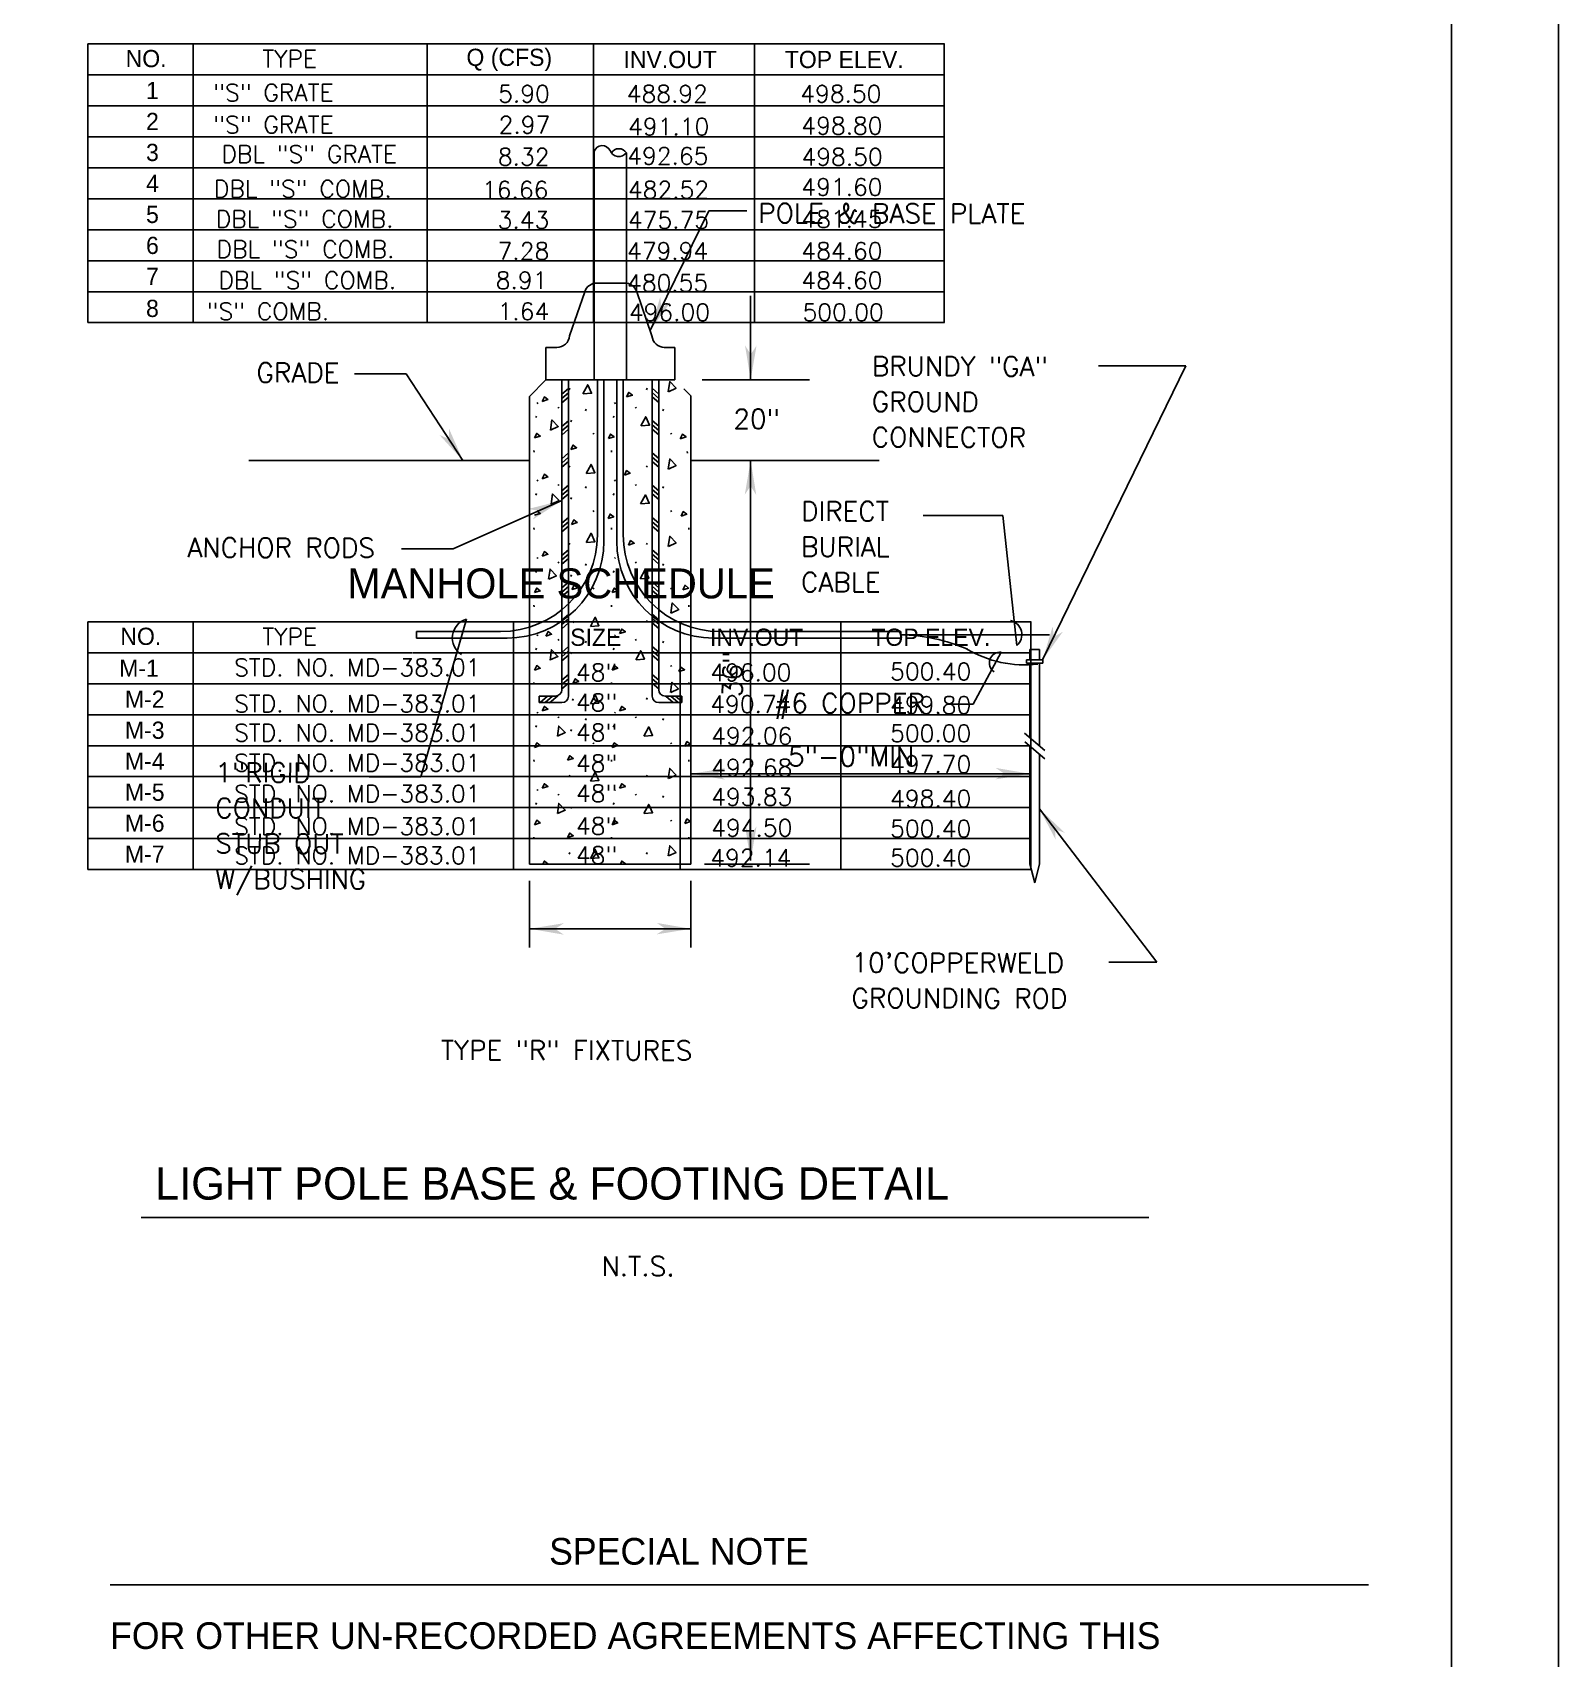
# Model space of a CAD drawing. Header units: inches. Extents: x -46627 to 16189, y -40789 to 47130.
# Drawn here: x -4964 to 3547, y 20545 to 29613 of the extents above; entities that cross this region are included whole.
import ezdxf
from ezdxf.enums import TextEntityAlignment as Align

# ---------------------------------------------------------------- set-up
doc = ezdxf.new("R2010")
doc.units = ezdxf.units.IN
doc.header["$MEASUREMENT"] = 0
doc.linetypes.add('DASHED', pattern=[0.75, 0.5, -0.25])
for name, color, linetype in [('26', 7, 'CONTINUOUS'), ('55', 7, 'CONTINUOUS'), ('58', 7, 'CONTINUOUS'), ('59', 7, 'CONTINUOUS')]:
    doc.layers.add(name, color=color, linetype=linetype)
doc.styles.add('ROMANS', font='ROMANS', dxfattribs={"height": 0.2})
doc.styles.add('txt', font='TXT', dxfattribs={"height": 0.2})

# ---------------------------------------------------------------- blocks, each defined once
blk = doc.blocks.new('ARS')
at = {"layer": '26', "color": 3, "linetype": 'Continuous'}
blk.add_solid([(0, 0), (-0.5292, 0.091), (-0.533, -0.0869), (-0.3952, 0.0009)], dxfattribs=at)

msp = doc.modelspace()

# ---------------------------------------------------------------- linework, layer by layer
at = {"layer": '55', "color": 7, "linetype": 'DASHED'}
msp.add_line((3547.4056, 47129.8254), (3547.4056, 11290.7454), dxfattribs=at)
at = {"layer": '55', "color": 7, "linetype": 'Continuous'}
msp.add_line((-4531.5416, 20956.0266), (2487.7312, 20956.0266), dxfattribs=at)
msp.add_lwpolyline([(-46029.9716, 46521.7554), (-46029.9716, 11888.0634), (2950.0876, 11888.0634), (2950.0876, 46532.5074), (-46029.9716, 46532.5074)], dxfattribs=at)
at = {"layer": '58', "color": 7, "linetype": 'Continuous'}
for p, q in [((-1831.2152, 28215.9126, 0.0024), (-1831.2152, 28950.2286, 0.0024)), ((-1651.2152, 28215.9126, 0.0024), (-1651.2152, 28941.8598, 0.0024)), ((-1190.78, 28619.0766, 0.0024), (-1519.2932, 27951.3918, 0.0024)), ((-1190.78, 28619.0766, 0.0024), (-978.9296, 28619.0766, 0.0024)), ((-1815.6176, 28215.9126, 0.0024), (-1661.6816, 28215.9126, 0.0024)), ((-1968.3032, 27921.4734, 0.0024), (-1883.7008, 28167.3402, 0.0024)), ((-1509.0416, 27921.603, 0.0024), (-1593.5984, 28167.3402, 0.0024)), ((-958.3124, 28144.0038, 0.0024), (-958.3124, 27675.9126, 0.0024)), ((-2101.2152, 27855.9126, 0.0024), (-2101.2152, 27675.9126, 0.0024)), ((-2101.2152, 27855.9126, 0.0024), (-2040.0152, 27855.9126, 0.0024)), ((-1440.7736, 27855.9474, 0.0024), (-1381.2152, 27855.9474, 0.0024)), ((-1381.2152, 27855.9474, 0.0024), (-1381.2152, 27675.9126, 0.0024)), ((1469.512, 27753.6582, 0.0024), (670.2544, 26114.5182, 0.0024)), ((981.9328, 27753.6582, 0.0024), (1469.512, 27753.6582, 0.0024)), ((-3167.2112, 27708.549, 0.0024), (-2880.5456, 27708.549, 0.0024)), ((-2880.5456, 27708.549, 0.0024), (-2562.9392, 27225.9126, 0.0024)), ((-2101.2152, 27675.9126, 0.0024), (-2191.2152, 27582.567, 0.0024)), ((-1381.2152, 27675.9126, 0.0024), (-2101.2152, 27675.9126, 0.0024)), ((-2011.2152, 27675.9126, 0.0024), (-2011.2152, 25947.9126, 0.0024)), ((-1975.2152, 27675.9126, 0.0024), (-1975.2152, 25911.9126, 0.0024)), ((-1813.2152, 27675.9126, 0.0024), (-1813.2152, 26811.9126, 0.0024)), ((-1777.2152, 27675.9126, 0.0024), (-1777.2152, 26775.9126, 0.0024)), ((-1705.2152, 27675.9126, 0.0024), (-1705.2152, 26775.9126, 0.0024)), ((-1669.2152, 27675.9126, 0.0024), (-1669.2152, 26811.9126, 0.0024)), ((-1507.2152, 27675.9126, 0.0024), (-1507.2152, 25911.9126, 0.0024)), ((-1471.2152, 27675.9126, 0.0024), (-1471.2152, 25947.9126, 0.0024)), ((-1228.6004, 27675.9126, 0.0024), (-629.9636, 27675.9126, 0.0024)), ((-2191.2152, 27582.567, 0.0024), (-2191.2152, 24975.9126, 0.0024)), ((-1975.2152, 27627.9486, 0.0024), (-2011.2152, 27596.1486, 0.0024)), ((-1975.2152, 27603.9318, 0.0024), (-2011.2152, 27572.1306, 0.0024)), ((-1975.2152, 27579.915, 0.0024), (-2011.2152, 27548.115, 0.0024)), ((-1971.2012, 27619.7298, 0.0024), (-1967.1968, 27628.7298, 0.0024)), ((-1539.2012, 27619.7298, 0.0024), (-1535.1968, 27628.7298, 0.0024)), ((-1507.2152, 27628.5366, 0.0024), (-1471.2152, 27596.7366, 0.0024)), ((-1507.2152, 27604.5198, 0.0024), (-1471.2152, 27572.7198, 0.0024)), ((-1507.2152, 27580.5042, 0.0024), (-1471.2152, 27548.703, 0.0024)), ((-1291.2152, 27585.9126, 0.0024), (-1330.8464, 27625.5438, 0.0024)), ((-1291.2152, 24975.9126, 0.0024), (-1291.2152, 27585.9126, 0.0024)), ((-2148.8696, 27548.8278, 0.0024), (-2144.8736, 27542.8338, 0.0024)), ((-2032.3016, 27523.4022, 0.0024), (-2028.3056, 27517.4094, 0.0024)), ((-1880.2928, 27503.8542, 0.0024), (-1876.2872, 27512.8374, 0.0024)), ((-1716.8696, 27548.8278, 0.0024), (-1712.8736, 27542.8338, 0.0024)), ((-1600.3016, 27523.4022, 0.0024), (-1596.3056, 27517.4094, 0.0024)), ((-1448.2928, 27503.8542, 0.0024), (-1444.2872, 27512.8374, 0.0024)), ((-2156.4488, 27464.9838, 0.0024), (-2152.4432, 27473.9838, 0.0024)), ((-1975.2152, 27447.9486, 0.0024), (-2011.2152, 27416.1486, 0.0024)), ((-1975.2152, 27423.9318, 0.0024), (-2011.2152, 27392.1306, 0.0024)), ((-1975.2152, 27399.915, 0.0024), (-2011.2152, 27368.115, 0.0024)), ((-1961.2112, 27442.0158, 0.0024), (-1957.2056, 27450.9978, 0.0024)), ((-1724.4488, 27464.9838, 0.0024), (-1720.4432, 27473.9838, 0.0024)), ((-1507.2152, 27448.5366, 0.0024), (-1471.2152, 27416.7366, 0.0024)), ((-1507.2152, 27424.5198, 0.0024), (-1471.2152, 27392.7198, 0.0024)), ((-1507.2152, 27400.5042, 0.0024), (-1471.2152, 27368.703, 0.0024)), ((-1292.4488, 27464.9838, 0.0024), (-1291.2152, 27467.7534, 0.0024)), ((-1836.3272, 27378.0798, 0.0024), (-1832.3312, 27372.0858, 0.0024)), ((-1404.3272, 27378.0798, 0.0024), (-1400.3312, 27372.0858, 0.0024)), ((-2191.2152, 27225.9126, 0.0024), (-3756.9236, 27225.9126, 0.0024)), ((-2167.3376, 27282.2382, 0.0024), (-2166.3296, 27273.2478, 0.0024)), ((-1975.2152, 27267.9486, 0.0024), (-2011.2152, 27236.1486, 0.0024)), ((-1975.2152, 27243.9318, 0.0024), (-2011.2152, 27212.1306, 0.0024)), ((-1975.2152, 27219.915, 0.0024), (-2011.2152, 27188.115, 0.0024)), ((-1735.3376, 27282.2382, 0.0024), (-1734.3296, 27273.2478, 0.0024)), ((-1507.2152, 27268.5366, 0.0024), (-1471.2152, 27236.7366, 0.0024)), ((-1507.2152, 27244.5198, 0.0024), (-1471.2152, 27212.7198, 0.0024)), ((-1507.2152, 27220.5042, 0.0024), (-1471.2152, 27188.703, 0.0024)), ((-1311.5288, 27276.0894, 0.0024), (-1310.5208, 27267.099, 0.0024)), ((-241.7036, 27225.9126, 0.0024), (-1291.2152, 27225.9126, 0.0024)), ((-958.3124, 27225.9126, 0.0024), (-958.3124, 24995.2878, 0.0024)), ((-2148.8696, 27117.3582, 0.0024), (-2144.8736, 27111.3654, 0.0024)), ((-1971.2012, 27188.2614, 0.0024), (-1967.1968, 27197.2614, 0.0024)), ((-1716.8696, 27117.3582, 0.0024), (-1712.8736, 27111.3654, 0.0024)), ((-1539.2012, 27188.2614, 0.0024), (-1535.1968, 27197.2614, 0.0024)), ((-2156.4488, 27033.5142, 0.0024), (-2152.4432, 27042.5142, 0.0024)), ((-2032.3016, 27091.9338, 0.0024), (-2028.3056, 27085.9398, 0.0024)), ((-1975.2152, 27087.9486, 0.0024), (-2011.2152, 27056.1486, 0.0024)), ((-1975.2152, 27063.9318, 0.0024), (-2011.2152, 27032.1306, 0.0024)), ((-1975.2152, 27039.915, 0.0024), (-2011.2152, 27008.115, 0.0024)), ((-1880.2928, 27072.3858, 0.0024), (-1876.2872, 27081.3678, 0.0024)), ((-1724.4488, 27033.5142, 0.0024), (-1720.4432, 27042.5142, 0.0024)), ((-1600.3016, 27091.9338, 0.0024), (-1596.3056, 27085.9398, 0.0024)), ((-1507.2152, 27088.5366, 0.0024), (-1471.2152, 27056.7366, 0.0024)), ((-1507.2152, 27064.5198, 0.0024), (-1471.2152, 27032.7198, 0.0024)), ((-1507.2152, 27040.5042, 0.0024), (-1471.2152, 27008.703, 0.0024)), ((-1448.2928, 27072.3858, 0.0024), (-1444.2872, 27081.3678, 0.0024)), ((-1292.4488, 27033.5142, 0.0024), (-1291.2152, 27036.285, 0.0024)), ((-2618.4512, 26732.7834, 0.0024), (-2011.2152, 27003.4518, 0.0024)), ((-1961.2112, 27010.5462, 0.0024), (-1957.2056, 27019.5294, 0.0024)), ((-1836.3272, 26946.6102, 0.0024), (-1832.3312, 26940.6174, 0.0024)), ((-1404.3272, 26946.6102, 0.0024), (-1400.3312, 26940.6174, 0.0024)), ((-2167.3376, 26850.7698, 0.0024), (-2166.3296, 26841.7782, 0.0024)), ((-1975.2152, 26907.9486, 0.0024), (-2011.2152, 26876.1486, 0.0024)), ((-1975.2152, 26883.9318, 0.0024), (-2011.2152, 26852.1306, 0.0024)), ((-1975.2152, 26859.915, 0.0024), (-2011.2152, 26828.115, 0.0024)), ((-1735.3376, 26850.7698, 0.0024), (-1734.3296, 26841.7782, 0.0024)), ((-1507.2152, 26908.5366, 0.0024), (-1471.2152, 26876.7366, 0.0024)), ((-1507.2152, 26884.5198, 0.0024), (-1471.2152, 26852.7198, 0.0024)), ((-1507.2152, 26860.5042, 0.0024), (-1471.2152, 26828.703, 0.0024)), ((-1303.3376, 26850.7698, 0.0024), (-1302.3296, 26841.7782, 0.0024)), ((4.0936, 26918.679, 0.0024), (448.5328, 26918.679, 0.0024)), ((448.5328, 26918.679, 0.0024), (526.1548, 26193.6918, 0.0024)), ((-1971.2012, 26756.7918, 0.0024), (-1967.1968, 26765.7918, 0.0024)), ((-1539.2012, 26756.7918, 0.0024), (-1535.1968, 26765.7918, 0.0024)), ((-2905.1168, 26732.7834, 0.0024), (-2618.4512, 26732.7834, 0.0024)), ((-2148.8696, 26685.8898, 0.0024), (-2144.8736, 26679.8958, 0.0024)), ((-2032.3016, 26660.4654, 0.0024), (-2028.3056, 26654.4702, 0.0024)), ((-1975.2152, 26727.9486, 0.0024), (-2011.2152, 26696.1486, 0.0024)), ((-1975.2152, 26703.9318, 0.0024), (-2011.2152, 26672.1306, 0.0024)), ((-1975.2152, 26679.915, 0.0024), (-2011.2152, 26648.115, 0.0024)), ((-1716.8696, 26685.8898, 0.0024), (-1712.8736, 26679.8958, 0.0024)), ((-1600.3016, 26660.4654, 0.0024), (-1596.3056, 26654.4702, 0.0024)), ((-1507.2152, 26728.5366, 0.0024), (-1471.2152, 26696.7366, 0.0024)), ((-1507.2152, 26704.5198, 0.0024), (-1471.2152, 26672.7198, 0.0024)), ((-1507.2152, 26680.5042, 0.0024), (-1471.2152, 26648.703, 0.0024)), ((-2156.4488, 26602.0458, 0.0024), (-2152.4432, 26611.0458, 0.0024)), ((-1961.2112, 26579.0778, 0.0024), (-1957.2056, 26588.0598, 0.0024)), ((-1880.2928, 26640.9174, 0.0024), (-1876.2872, 26649.8982, 0.0024)), ((-1724.4488, 26602.0458, 0.0024), (-1720.4432, 26611.0458, 0.0024)), ((-1448.2928, 26640.9174, 0.0024), (-1444.2872, 26649.8982, 0.0024)), ((-1292.4488, 26602.0458, 0.0024), (-1291.2152, 26604.8166, 0.0024)), ((-1975.2152, 26547.9486, 0.0024), (-2011.2152, 26516.1486, 0.0024)), ((-1975.2152, 26523.9318, 0.0024), (-2011.2152, 26492.1306, 0.0024)), ((-1975.2152, 26499.915, 0.0024), (-2011.2152, 26468.115, 0.0024)), ((-1836.3272, 26515.1418, 0.0024), (-1832.3312, 26509.1478, 0.0024)), ((-1507.2152, 26548.5366, 0.0024), (-1471.2152, 26516.7366, 0.0024)), ((-1507.2152, 26524.5198, 0.0024), (-1471.2152, 26492.7198, 0.0024)), ((-1507.2152, 26500.5042, 0.0024), (-1471.2152, 26468.703, 0.0024)), ((-1404.3272, 26515.1418, 0.0024), (-1400.3312, 26509.1478, 0.0024)), ((-2167.3376, 26419.3014, 0.0024), (-2166.3296, 26410.3098, 0.0024)), ((-1735.3376, 26419.3014, 0.0024), (-1734.3296, 26410.3098, 0.0024)), ((-1303.3376, 26419.3014, 0.0024), (-1302.3296, 26410.3098, 0.0024)), ((-2798.6408, 25461.825, 0.0024), (-2544.008, 26340.9174, 0.0024)), ((-1975.2152, 26367.9486, 0.0024), (-2011.2152, 26336.1486, 0.0024)), ((-1975.2152, 26343.9318, 0.0024), (-2011.2152, 26312.1306, 0.0024)), ((-1975.2152, 26319.915, 0.0024), (-2011.2152, 26288.115, 0.0024)), ((-1948.6784, 26321.223, 0.0024), (-1944.6728, 26330.223, 0.0024)), ((-1539.2012, 26325.3222, 0.0024), (-1535.1968, 26334.3222, 0.0024)), ((-1507.2152, 26368.5366, 0.0024), (-1471.2152, 26336.7366, 0.0024)), ((-1507.2152, 26344.5198, 0.0024), (-1471.2152, 26312.7198, 0.0024)), ((-1507.2152, 26320.5042, 0.0024), (-1471.2152, 26288.703, 0.0024)), ((-2821.2152, 26271.9126, 0.0024), (-2821.2152, 26235.9126, 0.0024)), ((-2821.2152, 26271.9126, 0.0024), (-2353.2152, 26271.9126, 0.0024)), ((-2821.2152, 26235.9126, 0.0024), (-2317.2152, 26235.9126, 0.0024)), ((-2148.8696, 26254.4214, 0.0024), (-2144.8736, 26248.4262, 0.0024)), ((-2032.3016, 26228.9958, 0.0024), (-2028.3056, 26223.0018, 0.0024)), ((-1880.2928, 26209.4478, 0.0024), (-1876.2872, 26218.4298, 0.0024)), ((-1716.8696, 26254.4214, 0.0024), (-1712.8736, 26248.4262, 0.0024)), ((-1600.3016, 26228.9958, 0.0024), (-1596.3056, 26223.0018, 0.0024)), ((-1448.2928, 26209.4478, 0.0024), (-1444.2872, 26218.4298, 0.0024)), ((-1165.2152, 26235.9126, 0.0024), (-121.2152, 26235.9126, 0.0024)), ((-1129.2152, 26271.9126, 0.0024), (-121.2152, 26271.9126, 0.0024)), ((-121.2152, 26271.9126, 0.0024), (-121.2152, 26235.9126, 0.0024)), ((-121.2152, 26253.9126, 0.0024), (708.2728, 26253.9126, 0.0024)), ((-2156.4488, 26170.5774, 0.0024), (-2152.4432, 26179.5774, 0.0024)), ((-1975.2152, 26187.9486, 0.0024), (-2011.2152, 26156.1486, 0.0024)), ((-1975.2152, 26163.9318, 0.0024), (-2011.2152, 26132.1306, 0.0024)), ((-1975.2152, 26139.915, 0.0024), (-2011.2152, 26108.115, 0.0024)), ((-1961.2112, 26147.6094, 0.0024), (-1957.2056, 26156.5902, 0.0024)), ((-1724.4488, 26170.5774, 0.0024), (-1720.4432, 26179.5774, 0.0024)), ((-1507.2152, 26188.5366, 0.0024), (-1471.2152, 26156.7366, 0.0024)), ((-1507.2152, 26164.5198, 0.0024), (-1471.2152, 26132.7198, 0.0024)), ((-1507.2152, 26140.5042, 0.0024), (-1471.2152, 26108.703, 0.0024)), ((-1292.4488, 26170.5774, 0.0024), (-1291.2152, 26173.347, 0.0024)), ((283.3816, 25867.7622, 0.0024), (438.9052, 26157.4098, 0.0024)), ((580.7848, 26114.5182, 0.0024), (670.7848, 26114.5182, 0.0024)), ((580.7848, 26096.5182, 0.0024), (580.7848, 26114.5182, 0.0024)), ((598.7848, 26114.5182, 0.0024), (598.7848, 26172.9414, 0.0024)), ((598.7848, 26172.9414, 0.0024), (652.7848, 26172.9414, 0.0024)), ((652.7848, 26114.5182, 0.0024), (652.7848, 26172.9414, 0.0024)), ((670.7848, 26096.5182, 0.0024), (670.7848, 26114.5182, 0.0024)), ((-1975.2152, 26031.9654, 0.0024), (-2011.2152, 26000.1654, 0.0024)), ((-1836.3272, 26083.6734, 0.0024), (-1832.3312, 26077.6782, 0.0024)), ((-1507.2152, 26032.5546, 0.0024), (-1471.2152, 26000.7534, 0.0024)), ((-1404.3272, 26083.6734, 0.0024), (-1400.3312, 26077.6782, 0.0024)), ((580.7848, 26096.5182, 0.0024), (670.7848, 26096.5182, 0.0024)), ((598.7848, 25680.6294, 0.0024), (598.7848, 26096.5182, 0.0024)), ((652.7848, 25634.3286, 0.0024), (652.7848, 26096.5182, 0.0024)), ((-2167.3376, 25987.8318, 0.0024), (-2166.3296, 25978.8414, 0.0024)), ((-1975.2152, 26007.9486, 0.0024), (-2011.2152, 25976.1486, 0.0024)), ((-1975.2152, 25983.933, 0.0024), (-2011.2152, 25952.1318, 0.0024)), ((-1735.3376, 25987.8318, 0.0024), (-1734.3296, 25978.8414, 0.0024)), ((-1507.2152, 26008.5366, 0.0024), (-1471.2152, 25976.7366, 0.0024)), ((-1507.2152, 25984.5198, 0.0024), (-1471.2152, 25952.7198, 0.0024)), ((-1303.3376, 25987.8318, 0.0024), (-1302.3296, 25978.8414, 0.0024)), ((-2138.3132, 25911.9126, 0.0024), (-2047.2152, 25911.9126, 0.0024)), ((-2138.3132, 25911.9126, 0.0024), (-2138.3132, 25875.9126, 0.0024)), ((-2138.3132, 25875.9126, 0.0024), (-2011.2152, 25875.9126, 0.0024)), ((-2091.11, 25911.9126, 0.0024), (-2131.8632, 25875.9126, 0.0024)), ((-2063.9228, 25911.9126, 0.0024), (-2104.676, 25875.9126, 0.0024)), ((-2033.798, 25914.507, 0.0024), (-2079.692, 25873.9662, 0.0024)), ((-1952.7728, 25887.705, 0.0024), (-1948.7672, 25896.705, 0.0024)), ((-1539.2012, 25893.8538, 0.0024), (-1535.1968, 25902.8538, 0.0024)), ((-1471.2152, 25875.9126, 0.0024), (-1342.8152, 25875.9126, 0.0024)), ((-1435.2152, 25911.9126, 0.0024), (-1342.8152, 25911.9126, 0.0024)), ((-1431.0368, 25911.9126, 0.0024), (-1390.2836, 25875.9126, 0.0024)), ((-1403.8484, 25911.9126, 0.0024), (-1363.0952, 25875.9126, 0.0024)), ((-1376.66, 25911.9126, 0.0024), (-1342.8152, 25882.017, 0.0024)), ((-1342.8152, 25911.9126, 0.0024), (-1342.8152, 25875.9126, 0.0024)), ((140.704, 25867.7622, 0.0024), (283.3816, 25867.7622, 0.0024)), ((-2148.8696, 25822.9518, 0.0024), (-2144.8736, 25816.9578, 0.0024)), ((-2032.3016, 25797.5262, 0.0024), (-2028.3056, 25791.5334, 0.0024)), ((-1880.2928, 25777.9782, 0.0024), (-1876.2872, 25786.9614, 0.0024)), ((-1716.8696, 25822.9518, 0.0024), (-1712.8736, 25816.9578, 0.0024)), ((-1600.3016, 25797.5262, 0.0024), (-1596.3056, 25791.5334, 0.0024)), ((-1448.2928, 25777.9782, 0.0024), (-1444.2872, 25786.9614, 0.0024)), ((-2156.4488, 25739.1078, 0.0024), (-2152.4432, 25748.1078, 0.0024)), ((-1961.2112, 25716.1398, 0.0024), (-1957.2056, 25725.1218, 0.0024)), ((-1724.4488, 25739.1078, 0.0024), (-1720.4432, 25748.1078, 0.0024)), ((-1292.4488, 25739.1078, 0.0024), (-1291.2152, 25741.8774, 0.0024)), ((569.2552, 25705.9482, 0.0024), (681.5848, 25609.6338, 0.0024)), ((-1836.3272, 25652.2038, 0.0024), (-1832.3312, 25646.2098, 0.0024)), ((-1404.3272, 25652.2038, 0.0024), (-1400.3312, 25646.2098, 0.0024)), ((570.0256, 25657.8666, 0.0024), (681.5848, 25562.2158, 0.0024)), ((598.7848, 24976.3326, 0.0024), (598.7848, 25633.2078, 0.0024)), ((652.7848, 24976.3326, 0.0024), (652.7848, 25586.9094, 0.0024)), ((-2167.3376, 25556.3622, 0.0024), (-2166.3296, 25547.3718, 0.0024)), ((-1735.3376, 25556.3622, 0.0024), (-1734.3296, 25547.3718, 0.0024)), ((-1303.3376, 25556.3622, 0.0024), (-1302.3296, 25547.3718, 0.0024)), ((-3085.3076, 25461.825, 0.0024), (-2798.6408, 25461.825, 0.0024)), ((-2148.8696, 25391.4822, 0.0024), (-2144.8736, 25385.4894, 0.0024)), ((-1971.2012, 25462.3854, 0.0024), (-1967.1968, 25471.3854, 0.0024)), ((-1716.8696, 25391.4822, 0.0024), (-1712.8736, 25385.4894, 0.0024)), ((-1539.2012, 25462.3854, 0.0024), (-1535.1968, 25471.3854, 0.0024)), ((-1291.2152, 25479.0774, 0.0024), (598.7848, 25479.0774, 0.0024)), ((-2156.4488, 25307.6382, 0.0024), (-2152.4432, 25316.6382, 0.0024)), ((-2032.3016, 25366.0578, 0.0024), (-2028.3056, 25360.0638, 0.0024)), ((-1880.2928, 25346.5098, 0.0024), (-1876.2872, 25355.4918, 0.0024)), ((-1724.4488, 25307.6382, 0.0024), (-1720.4432, 25316.6382, 0.0024)), ((-1600.3016, 25366.0578, 0.0024), (-1596.3056, 25360.0638, 0.0024)), ((-1448.2928, 25346.5098, 0.0024), (-1444.2872, 25355.4918, 0.0024)), ((-1292.4488, 25307.6382, 0.0024), (-1291.2152, 25310.409, 0.0024)), ((-1961.2112, 25284.6702, 0.0024), (-1957.2056, 25293.6534, 0.0024)), ((-1836.3272, 25220.7342, 0.0024), (-1832.3312, 25214.7414, 0.0024)), ((-1404.3272, 25220.7342, 0.0024), (-1400.3312, 25214.7414, 0.0024)), ((1307.9452, 24428.157, 0.0024), (652.7848, 25283.0022, 0.0024)), ((-2167.3376, 25124.8938, 0.0024), (-2166.3296, 25115.9022, 0.0024)), ((-1735.3376, 25124.8938, 0.0024), (-1734.3296, 25115.9022, 0.0024)), ((-1303.3376, 25124.8938, 0.0024), (-1302.3296, 25115.9022, 0.0024)), ((-1971.2012, 25030.9158, 0.0024), (-1967.1968, 25039.9158, 0.0024)), ((-1539.2012, 25030.9158, 0.0024), (-1535.1968, 25039.9158, 0.0024)), ((-2191.2152, 24975.9126, 0.0024), (-1291.2152, 24975.9126, 0.0024)), ((-1216.3136, 24975.9126, 0.0024), (-629.9636, 24975.9126, 0.0024)), ((598.7848, 24976.3326, 0.0024), (625.7872, 24870.9138, 0.0024)), ((652.7884, 24976.3326, 0.0024), (625.7872, 24870.9138, 0.0024)), ((-2191.2152, 24881.2818, 0.0024), (-2191.2152, 24510.0426, 0.0024)), ((-1291.2152, 24881.2818, 0.0024), (-1291.2152, 24510.0426, 0.0024)), ((-2191.2152, 24614.5926, 0.0024), (-1291.2152, 24614.5926, 0.0024)), ((1039.444, 24428.157, 0.0024), (1307.9452, 24428.157, 0.0024)), ((-4357.628, 23004.8286, 0.0024), (1262.1424, 23004.8286, 0.0024))]:
    msp.add_line(p, q, dxfattribs=at)
at = {"layer": '58', "color": 7, "linetype": 'DASHED'}
for p, q in [((-1831.2152, 27675.9126, 0.0024), (-1831.2152, 28215.9126, 0.0024)), ((-1651.2152, 27675.9126, 0.0024), (-1651.2152, 28215.9126, 0.0024))]:
    msp.add_line(p, q, dxfattribs=at)
at = {"layer": '58', "color": 7, "linetype": 'Continuous', "elevation": 0.0024}
for points in [[(-1417.6568, 27609.3978), (-1409.7368, 27666.4938), (-1373.9612, 27629.5494), (-1416.7208, 27609.7398)], [(-2121.0512, 27555.7938), (-2109.0632, 27580.7694), (-2089.0832, 27565.7838), (-2121.0512, 27555.7938)], [(-1893.452, 27597.165), (-1866.4784, 27648.105), (-1845.5, 27601.1526), (-1892.4536, 27597.165)], [(-1650.146, 27580.3926), (-1638.158, 27605.367), (-1618.178, 27590.3826), (-1650.146, 27580.3926)], [(-2075.0396, 27395.6478), (-2067.1196, 27452.7438), (-2031.344, 27415.7982), (-2074.1036, 27395.9898)], [(-1570.0808, 27419.1438), (-1543.1072, 27470.0838), (-1522.1288, 27423.1302), (-1569.0812, 27419.1438)], [(-2163.4328, 27352.1058), (-2151.4532, 27377.0814), (-2131.4732, 27362.0958), (-2163.4328, 27352.1058)], [(-1961.1428, 27286.851), (-1949.1632, 27311.8254), (-1929.1832, 27296.8398), (-1961.1428, 27286.851)], [(-1751.9072, 27348.0078), (-1739.9288, 27372.9822), (-1719.9488, 27357.9966), (-1751.9072, 27348.0078)], [(-1350.644, 27347.4294), (-1338.6656, 27372.4038), (-1318.6856, 27357.4194), (-1350.644, 27347.4294)], [(-1875.0236, 27153.3966), (-1848.0512, 27204.3366), (-1827.0716, 27157.383), (-1874.024, 27153.3966)], [(-1417.6568, 27177.9294), (-1409.7368, 27235.0254), (-1373.9612, 27198.0798), (-1416.7208, 27178.2702)], [(-2121.0512, 27124.3254), (-2109.0632, 27149.2998), (-2089.0832, 27134.3142), (-2121.0512, 27124.3254)], [(-1662.4328, 27144.825), (-1650.4448, 27169.8006), (-1630.4648, 27154.815), (-1662.4328, 27144.825)], [(-2070.944, 26982.6294), (-2063.024, 27039.7254), (-2027.2496, 27002.7798), (-2070.008, 26982.9702)], [(-1572.128, 26983.5738), (-1545.1556, 27034.5138), (-1524.176, 26987.5614), (-1571.1296, 26983.5738)], [(-2151.1472, 26945.3814), (-2131.4732, 26930.6262), (-2163.4328, 26920.6374)], [(-1346.5496, 26915.9598), (-1334.57, 26940.9354), (-1314.59, 26925.951), (-1346.5496, 26915.9598)], [(-1957.0472, 26869.7286), (-1945.0688, 26894.7042), (-1925.0888, 26879.7198), (-1957.0472, 26869.7286)], [(-1753.9568, 26902.1862), (-1741.9784, 26927.1618), (-1721.9984, 26912.1774), (-1753.9568, 26902.1862)], [(-1875.0248, 26769.075), (-1848.0524, 26820.015), (-1827.0728, 26773.0614), (-1874.0264, 26769.075)], [(-1639.9076, 26754.3534), (-1627.9196, 26779.3278), (-1607.9396, 26764.3422), (-1639.9076, 26754.3534)], [(-1417.6568, 26746.4598), (-1409.7368, 26803.5558), (-1373.9612, 26766.6102), (-1416.7208, 26746.8018)], [(-2121.0512, 26692.8558), (-2109.0632, 26717.8302), (-2089.0832, 26702.8458), (-2121.0512, 26692.8558)], [(-2085.2792, 26563.4598), (-2077.3592, 26620.5558), (-2041.5848, 26583.6102), (-2084.3432, 26563.8006)], [(-1574.1752, 26566.455), (-1547.2016, 26617.395), (-1526.2232, 26570.4414), (-1573.1768, 26566.455)], [(-2163.4328, 26489.1678), (-2151.4532, 26514.1422), (-2131.4732, 26499.1578), (-2163.4328, 26489.1678)], [(-1955.0012, 26505.9078), (-1943.0216, 26530.8822), (-1923.0416, 26515.8978), (-1955.0012, 26505.9078)], [(-1731.4328, 26489.1678), (-1719.4532, 26514.1422), (-1699.4732, 26499.1578), (-1731.4328, 26489.1678)], [(-1336.3112, 26504.9898), (-1324.3316, 26529.9654), (-1304.3516, 26514.9798), (-1336.3112, 26504.9898)], [(-1403.3228, 26374.4394), (-1395.4028, 26431.5354), (-1359.6272, 26394.591), (-1402.3868, 26374.7814)], [(-1852.5008, 26300.7078), (-1825.5272, 26351.6478), (-1804.5488, 26304.6942), (-1851.5012, 26300.7078)], [(-2100.5768, 26247.0366), (-2088.5888, 26272.0122), (-2068.6088, 26257.0278), (-2100.5768, 26247.0366)], [(-1689.0512, 26261.3862), (-1677.0632, 26286.3618), (-1657.0832, 26271.3774), (-1689.0512, 26261.3862)], [(-2077.088, 26113.5414), (-2069.168, 26170.6374), (-2033.3936, 26133.693), (-2076.152, 26113.8846)], [(-1598.7464, 26114.4846), (-1571.774, 26165.4246), (-1550.7944, 26118.4722), (-1597.748, 26114.4846)], [(-2163.4328, 26057.6982), (-2151.4532, 26082.6738), (-2131.4732, 26067.6894), (-2163.4328, 26057.6982)], [(-1731.4328, 26057.6982), (-1719.4532, 26082.6738), (-1699.4732, 26067.6894), (-1731.4328, 26057.6982)], [(-1358.834, 26048.9238), (-1346.8544, 26073.8982), (-1326.8744, 26058.9138), (-1358.834, 26048.9238)], [(-1948.8584, 25984.2426), (-1936.8788, 26009.2182), (-1916.8988, 25994.2326), (-1948.8584, 25984.2426)], [(-1405.3712, 25932.7194), (-1397.4512, 25989.8154), (-1361.6768, 25952.871), (-1404.4352, 25933.0614)], [(-2121.0512, 25829.9178), (-2109.0632, 25854.8934), (-2089.0832, 25839.9078), (-2121.0512, 25829.9178)], [(-1852.5008, 25869.2382), (-1825.5272, 25920.1782), (-1804.5488, 25873.2258), (-1851.5012, 25869.2382)], [(-1689.0512, 25829.9178), (-1677.0632, 25854.8934), (-1657.0832, 25839.9078), (-1689.0512, 25829.9178)], [(-2036.1368, 25688.2218), (-2028.2168, 25745.3178), (-1992.4412, 25708.3734), (-2035.2008, 25688.5638)], [(-1553.7008, 25689.1662), (-1526.7272, 25740.1062), (-1505.7488, 25693.1538), (-1552.7012, 25689.1662)], [(-2163.4328, 25626.2298), (-2151.4532, 25651.2054), (-2131.4732, 25636.2198), (-2163.4328, 25626.2298)], [(-1979.5712, 25554.8238), (-1967.5928, 25579.7982), (-1947.6128, 25564.8138), (-1979.5712, 25554.8238)], [(-1731.4328, 25626.2298), (-1719.4532, 25651.2054), (-1699.4732, 25636.2198), (-1731.4328, 25626.2298)], [(-1326.0728, 25633.8534), (-1314.0932, 25658.8278), (-1294.1132, 25643.8422), (-1326.0728, 25633.8534)], [(-1852.5008, 25437.7698), (-1825.5272, 25488.7098), (-1804.5488, 25441.7574), (-1851.5012, 25437.7698)], [(-1417.6568, 25452.0534), (-1409.7368, 25509.1494), (-1373.9612, 25472.2038), (-1416.7208, 25452.3942)], [(-2121.0512, 25398.4494), (-2109.0632, 25423.4238), (-2089.0832, 25408.4382), (-2121.0512, 25398.4494)], [(-1689.0512, 25398.4494), (-1677.0632, 25423.4238), (-1657.0832, 25408.4382), (-1689.0512, 25398.4494)], [(-2036.1368, 25256.7534), (-2028.2168, 25313.8494), (-1992.4412, 25276.9038), (-2035.2008, 25257.0942)], [(-1553.7008, 25257.6978), (-1526.7272, 25308.6378), (-1505.7488, 25261.6854), (-1552.7012, 25257.6978)], [(-2163.4328, 25194.7614), (-2151.4532, 25219.7358), (-2131.4732, 25204.7502), (-2163.4328, 25194.7614)], [(-1731.4328, 25194.7614), (-1719.4532, 25219.7358), (-1699.4732, 25204.7502), (-1731.4328, 25194.7614)], [(-1326.0728, 25202.3838), (-1314.0932, 25227.3582), (-1294.1132, 25212.3738), (-1326.0728, 25202.3838)], [(-1979.5712, 25123.3542), (-1967.5928, 25148.3298), (-1947.6128, 25133.3454), (-1979.5712, 25123.3542)], [(-1852.5008, 25006.3014), (-1825.5272, 25057.2414), (-1804.5488, 25010.2878), (-1851.5012, 25006.3014)], [(-1417.6568, 25020.5838), (-1409.7368, 25077.6798), (-1373.9612, 25040.7342), (-1416.7208, 25020.9258)], [(-2116.7636, 24975.9126), (-2109.0632, 24991.9542), (-2089.0832, 24976.9698), (-2092.4636, 24975.9126)], [(-1684.7636, 24975.9126), (-1677.0632, 24991.9542), (-1657.0832, 24976.9698), (-1660.4636, 24975.9126)]]:
    msp.add_lwpolyline(points, dxfattribs=at)
at = {"layer": '58', "color": 7, "linetype": 'Continuous'}
for centre, radius, start, end in [((-1785.8215, 28933.6716, 0.0024), 48.319, 26.26567503, 159.9608417), ((-1693.2417, 28973.6859, 0.0024), 52.7168, 200.39619441, 322.86473052), ((-1692.846, 28916.0115, 0.0024), 49.0033, 31.83701668, 148.94914446), ((-1815.6185, 28143.9132, 0.0024), 72, 90, 161.01159722), ((-1661.6818, 28143.9132, 0.0024), 72, 18.9885, 90), ((-2040.0152, 27927.9132, 0.0024), 72, 270, 354.96700278), ((-1437.3302, 27927.9474, 0.0024), 72, 185.03299722, 270), ((-2353.2152, 26811.9132, 0.0024), 540, 270, 0), ((-2317.2152, 26775.9132, 0.0024), 540, 270, 0), ((-1165.2152, 26775.9132, 0.0024), 540, 180, 270), ((-1129.2152, 26811.9132, 0.0024), 540, 180, 270), ((-2513.907, 26236.7436, 0.0024), 108.436, 106.11653333, 238.32999166), ((473.2647, 26254.6446, 0.0024), 80.6999, 310.94954444, 77.37688333), ((-132.0063, 25309.0079, 0.0024), 944.9669, 66.13554721, 89.34569165), ((572.5839, 26724.9941, 0.0024), 639.0292, 239.15651111, 276.41604444), ((433.7156, 26097.0169, 0.0024), 60.6154, 85.08859445, 235.60231112), ((-2047.2152, 25947.9132, 0.0024), 36, 270, 0), ((-1435.2152, 25947.9132, 0.0024), 36, 180, 270), ((-2011.2152, 25911.9132, 0.0024), 36, 270, 0), ((-1471.2152, 25911.9132, 0.0024), 36, 180, 270)]:
    msp.add_arc(centre, radius, start, end, dxfattribs=at)
at = {"layer": '59', "color": 7, "linetype": 'Continuous'}
for p, q in [((-4655.6204, 29376.1086), (-4655.6204, 29548.9086)), ((-4655.6204, 29548.9086), (123.2668, 29548.9086)), ((-4067.594, 27999.4542), (-4067.594, 29548.9086)), ((-2763.2168, 27994.3554), (-2763.2168, 29548.9086)), ((-1834.292, 27994.3554), (-1834.292, 29548.9086)), ((-937.7588, 27996.5322), (-937.7588, 29548.9086)), ((121.0684, 27996.5322), (121.0684, 29548.9086)), ((-4655.6204, 29376.1086), (-4655.6204, 29203.3086)), ((123.2668, 29376.1086), (-4655.6204, 29376.1086)), ((-4655.6204, 29203.3086), (-4655.6204, 29030.5086)), ((-4655.6204, 29203.3086), (123.2668, 29203.3086)), ((-4655.6204, 29030.5086), (-4655.6204, 28857.7086)), ((-4655.6204, 29030.5086), (123.2668, 29030.5086)), ((-4655.6204, 28857.7086), (-4655.6204, 28684.9086)), ((-4655.6204, 28857.7086), (123.2668, 28857.7086)), ((-4655.6204, 28684.9086), (-4655.6204, 28512.1086)), ((-4655.6204, 28684.9086), (123.2668, 28684.9086)), ((-4655.6204, 28512.1086), (-4655.6204, 27996.0546)), ((-4655.6204, 28512.1086), (123.2668, 28512.1086)), ((-4655.6204, 28339.3086), (123.2668, 28339.3086)), ((-4655.6204, 28086.1206), (-4655.6204, 28166.5086)), ((-4655.6204, 28166.5086), (123.2668, 28166.5086)), ((-4655.6204, 27996.0546), (123.2668, 27996.0546)), ((-4655.6204, 26154.1566), (-4655.6204, 26326.9566)), ((-4655.6204, 26326.9566), (-2847.1424, 26326.9566)), ((-4067.594, 24941.9826), (-4067.594, 26326.9566)), ((-2866.8056, 26326.9566), (605.9416, 26326.9566)), ((-2280.542, 24946.9062), (-2280.542, 26326.9566)), ((-1351.6172, 24941.9826), (-1351.6172, 26326.9566)), ((-455.084, 24941.9826), (-455.084, 26326.9566)), ((603.7432, 24944.5566), (603.7432, 26326.9566)), ((-4655.6204, 26154.1566), (-4655.6204, 25981.3566)), ((-2847.1424, 26154.1566), (-4655.6204, 26154.1566)), ((605.9416, 26154.1566), (-2842.226, 26154.1566)), ((-4655.6204, 25981.3566), (-4655.6204, 25808.5566)), ((-4655.6204, 25981.3566), (-2847.1424, 25981.3566)), ((-2861.8892, 25981.3566), (605.9416, 25981.3566)), ((-4655.6204, 25808.5566), (-4655.6204, 25635.7566)), ((-4655.6204, 25808.5566), (-2847.1424, 25808.5566)), ((-2886.4688, 25808.5566), (605.9416, 25808.5566)), ((-4655.6204, 25635.7566), (-4655.6204, 25462.9566)), ((-4655.6204, 25635.7566), (-2847.1424, 25635.7566)), ((-2886.4688, 25635.7566), (605.9416, 25635.7566)), ((-4655.6204, 25462.9566), (-4655.6204, 25290.1566)), ((-4655.6204, 25462.9566), (-2847.1424, 25462.9566)), ((-2847.1424, 25462.9566), (605.9416, 25462.9566)), ((-4655.6204, 25290.1566), (-4655.6204, 24944.5566)), ((-4655.6204, 25290.1566), (-2847.1424, 25290.1566)), ((-2866.8056, 25290.1566), (605.9416, 25290.1566)), ((-4655.6204, 25117.3566), (-2847.1424, 25117.3566)), ((-2847.1412, 25117.3566), (605.9416, 25117.3566)), ((-4655.6204, 24944.5566), (-2847.1424, 24944.5566)), ((-2856.974, 24944.5566), (603.7432, 24944.5566))]:
    msp.add_line(p, q, dxfattribs=at)

# ---------------------------------------------------------------- block references
at = {"layer": '58', "color": 7, "linetype": 'Continuous', "zscale": 18}
for p, xscale, yscale, rotation in [((-1519.2932, 27951.3918, 0.0024), 360.0000207344302, 360.0000207344302, 243.802003465764), ((-958.3124, 27675.9126, 0.0024), 360, 360, 270), ((-2562.9392, 27225.9126, 0.0024), 360.0000190720001, 360.0000190720001, 303.3475791049602), ((-958.3124, 27225.9126, 0.0024), 360, 360, 90), ((-2011.2152, 27003.4518, 0.0024), 360.0000369132046, 360.0000369132046, 24.0243334494978), ((670.2544, 26114.5182, 0.0024), 360.0000792163429, 360.0000792163429, 244.0057827649408), ((-1291.2152, 25479.0774, 0.0024), 360, 360, 180), ((652.7848, 25283.0022, 0.0024), 360.0000145144847, 360.0000145144847, 127.4668466246597), ((-958.3124, 24995.2878, 0.0024), 360, 360, 270), ((-2191.2152, 24614.5926, 0.0024), 360, 360, 180)]:
    msp.add_blockref('ARS', p, dxfattribs=dict(at, xscale=xscale, yscale=yscale, rotation=rotation))
at = {"layer": '58', "color": 7, "linetype": 'Continuous', "xscale": 360, "yscale": 360, "zscale": 18}
for p in [(598.7848, 25479.0774, 0.0024), (-1291.2152, 24614.5926, 0.0024)]:
    msp.add_blockref('ARS', p, dxfattribs=at)

# ---------------------------------------------------------------- texts
at = {"layer": '55', "color": 7, "linetype": 'Continuous', "style": 'txt'}
for s, p in [('SPECIAL NOTE', (-2082.482, 21068.7006)), ('FOR OTHER UN-RECORDED AGREEMENTS AFFECTING THIS', (-4531.5416, 20598.5106))]:
    msp.add_text(s, height=148.8, dxfattribs=at).set_placement(p)
at = {"layer": '58', "color": 7, "linetype": 'Continuous', "style": 'ROMANS'}
for s, rotation, p in [('POLE & BASE PLATE ', 359.89988057, (-916.1825, 28659.274, 0.0024)), ('GRADE', 359.89988057, (-3714.8033, 27770.3176, 0.0024)), ('BRUNDY "GA"', 359.89988057, (-282.5189, 27806.2492, 0.0024)), ('GROUND', 359.89988057, (-282.8657, 27608.2492, 0.0024)), ('20"', 359.89988057, (-1054.5905, 27511.888, 0.0024)), ('CONNECTOR ', 359.89988057, (-283.2113, 27410.2492, 0.0024)), ('DIRECT', 359.89988057, (-677.2217, 26997.5776, 0.0024)), ('ANCHOR RODS ', 359.89988057, (-4099.7585, 26794.552, 0.0024)), ('BURIAL ', 359.89988057, (-677.5685, 26799.5776, 0.0024)), ('CABLE ', 359.89988057, (-677.9141, 26601.5776, 0.0024)), ('36"', 89.89988056, (-1114.4766, 25906.2405, 0.0024)), ('#6 COPPER ', 359.89988057, (-828.9557, 25927.5532, 0.0024)), ('5"-0"MIN', 359.89988057, (-749.8673, 25630.1824, 0.0024)), ('1"RIGID', 359.89988057, (-3944.1425, 25539.9988, 0.0024)), ('CONDUIT ', 359.89988057, (-3944.4893, 25341.9988, 0.0024)), ('STUB OUT ', 359.89988057, (-3944.8349, 25143.9988, 0.0024)), ('W/BUSHING ', 359.89988057, (-3945.1805, 24945.9988, 0.0024)), ("10'COPPERWELD ", 359.89988057, (-395.6345, 24480.0412, 0.0024)), ('GROUNDING ROD ', 359.89988057, (-395.9825, 24282.0412, 0.0024)), ('TYPE "R" FIXTURES', 359.89988057, (-2686.2953, 23992.4488, 0.0024)), ('N.T.S.', 359.89988057, (-1790.1905, 22786.9504, 0.0024))]:
    msp.add_text(s, height=108, rotation=rotation, dxfattribs=at).set_placement(p, align=Align.TOP_LEFT)
at = {"layer": '58', "color": 7, "linetype": 'Continuous', "style": 'txt'}
msp.add_text('LIGHT POLE BASE & FOOTING DETAIL', height=180, dxfattribs=at).set_placement((-4279.4492, 23104.3338, 0.0024))
at = {"layer": '59', "color": 7, "linetype": 'Continuous'}
for s, style, p in [('NO.', 'txt', (-4330.3184, 29467.6062)), ('TYPE', 'ROMANS', (-3529.1792, 29465.7846, -0.0048)), ('Q (CFS)', 'txt', (-2304.5912, 29462.5086)), ('INV.OUT', 'txt', (-1407.4412, 29462.5086)), ('TOP ELEV.', 'txt', (-436.208, 29462.5086)), ('"S" GRATE', 'ROMANS', (-3620.2976, 29277.1578, -0.0048)), ('5.90', 'ROMANS', (-2222.4416, 29271.039, -0.0048)), ('488.92', 'ROMANS', (-1423.2308, 29271.039, -0.0048)), ('498.50', 'ROMANS', (-455.0156, 29271.039, -0.0048)), ('"S" GRATE', 'ROMANS', (-3620.2976, 29098.7262, -0.0048)), ('2.97', 'ROMANS', (-2219.972, 29097.8886, -0.0048)), ('491.10', 'ROMANS', (-1415.6708, 29087.6934, -0.0048)), ('498.80', 'ROMANS', (-449.0624, 29092.791, -0.0048)), ('DBL "S" GRATE', 'ROMANS', (-3420.5912, 28934.6538, -0.0048)), ('8.32', 'ROMANS', (-2224.3196, 28919.3586, -0.0048)), ('492.65', 'ROMANS', (-1420.0172, 28924.4574, -0.0048)), ('498.50', 'ROMANS', (-448.238, 28919.3586, -0.0048)), ('DBL "S" COMB.', 'ROMANS', (-3456.2252, 28740.9282, -0.0048)), ('16.66', 'ROMANS', (-2271.5084, 28735.7178, -0.0048)), ('482.52', 'ROMANS', (-1416.3008, 28735.7178, -0.0048)), ('491.60', 'ROMANS', (-449.1044, 28751.0118, -0.0048)), ('DBL "S" COMB.', 'ROMANS', (-3446.0432, 28572.693, -0.0048)), ('3.43', 'ROMANS', (-2225.6948, 28567.4826, -0.0048)), ('475.75', 'ROMANS', (-1416.302, 28567.4826, -0.0048)), ('481.45', 'ROMANS', (-449.102, 28572.5814, -0.0048)), ('DBL "S" COMB.', 'ROMANS', (-3440.9528, 28404.4578, -0.0048)), ('7.28', 'ROMANS', (-2225.6948, 28394.1498, -0.0048)), ('479.94', 'ROMANS', (-1421.3924, 28394.1498, -0.0048)), ('484.60', 'ROMANS', (-449.1032, 28394.1498, -0.0048)), ('DBL "S" COMB.', 'ROMANS', (-3430.772, 28231.125, -0.0048)), ('8.91', 'ROMANS', (-2235.8756, 28231.0134, -0.0048)), ('480.55', 'ROMANS', (-1421.3924, 28215.7194, -0.0048)), ('484.60', 'ROMANS', (-449.1032, 28231.0122, -0.0048)), ('"S" COMB.', 'ROMANS', (-3650.5292, 28057.6806, -0.0048)), ('1.64', 'ROMANS', (-2225.6948, 28057.6806, -0.0048)), ('496.00', 'ROMANS', (-1411.2116, 28052.5818, -0.0048)), ('500.00', 'ROMANS', (-442.4864, 28052.5818, -0.0048)), ('NO.', 'txt', (-4359.8132, 26245.6542)), ('TYPE', 'ROMANS', (-3529.1792, 26243.8326, -0.0048)), ('SIZE', 'txt', (-1821.9164, 26240.5566)), ('INV.OUT', 'txt', (-924.7664, 26240.5566)), ('TOP ELEV.', 'txt', (46.4668, 26240.5566)), ('STD. NO. MD-383.01', 'ROMANS', (-3151.9208, 26072.0622, -0.0048)), ('48"', 'ROMANS', (-1817.2844, 26044.2438, -0.0048)), ('496.00', 'ROMANS', (-957.0212, 26044.2438, -0.0048)), ('500.40', 'ROMANS', (45.8008, 26049.1662, -0.0048)), ('STD. NO. MD-383.01', 'ROMANS', (-3151.9208, 25870.2186, -0.0048)), ('48"', 'ROMANS', (-1817.2844, 25876.8606, -0.0048)), ('490.74', 'ROMANS', (-957.0212, 25867.0146, -0.0048)), ('499.80', 'ROMANS', (45.8008, 25862.091, -0.0048)), ('STD. NO. MD-383.01', 'ROMANS', (-3151.9208, 25707.759, -0.0048)), ('48"', 'ROMANS', (-1817.2844, 25709.4774, -0.0048)), ('500.00', 'ROMANS', (45.8008, 25704.5538, -0.0048)), ('492.06', 'ROMANS', (-952.1048, 25689.7854, -0.0048)), ('STD. NO. MD-383.01', 'ROMANS', (-3151.9208, 25540.3758, -0.0048)), ('48"', 'ROMANS', (-1817.2844, 25537.1718, -0.0048)), ('497.70', 'ROMANS', (45.8008, 25532.2482, -0.0048)), ('492.68', 'ROMANS', (-952.1048, 25512.5562, -0.0048)), ('STD. NO. MD-383.01', 'ROMANS', (-3151.9208, 25368.069, -0.0048)), ('48"', 'ROMANS', (-1817.2844, 25369.7886, -0.0048)), ('493.83', 'ROMANS', (-952.1048, 25350.0966, -0.0048)), ('498.40', 'ROMANS', (45.8008, 25340.2494, -0.0048)), ('STD. NO. MD-383.01', 'ROMANS', (-3151.9208, 25185.9174, -0.0048)), ('48"', 'ROMANS', (-1817.2844, 25187.637, -0.0048)), ('494.50', 'ROMANS', (-952.1048, 25177.7898, -0.0048)), ('500.40', 'ROMANS', (45.8008, 25172.8674, -0.0048)), ('STD. NO. MD-383.01', 'ROMANS', (-3151.9208, 25023.4566, -0.0048)), ('48"', 'ROMANS', (-1817.2844, 25025.1762, -0.0048)), ('492.14', 'ROMANS', (-957.02, 25010.4066, -0.0048)), ('500.40', 'ROMANS', (45.8008, 25010.4066, -0.0048))]:
    msp.add_text(s, height=96, dxfattribs=dict(at, style=style)).set_placement(p, align=Align.MIDDLE)
at = {"layer": '59', "color": 7, "linetype": 'Continuous', "style": 'txt'}
for s, p in [('1', (-4259.1776, 29241.7086)), ('2', (-4259.1776, 29068.9086)), ('3', (-4259.1776, 28896.1086)), ('4', (-4259.1776, 28723.3086)), ('5', (-4259.1776, 28550.5086)), ('6', (-4259.1776, 28377.7086)), ('7', (-4259.1776, 28204.9086)), ('8', (-4259.1776, 28026.4782)), ('M-1', (-4259.1776, 26019.7566)), ('M-2', (-4227.2252, 25846.9566)), ('M-3', (-4227.2252, 25674.1566)), ('M-4', (-4227.2252, 25501.3566)), ('M-5', (-4227.2252, 25328.5566)), ('M-6', (-4227.2252, 25155.7566)), ('M-7', (-4227.2252, 24982.9566))]:
    msp.add_text(s, height=96, dxfattribs=at).set_placement(p, align=Align.RIGHT)
at = {"layer": '59', "color": 7, "linetype": 'Continuous', "style": 'txt', "width": 0.999354}
msp.add_text('MANHOLE SCHEDULE', height=167.2488, dxfattribs=at).set_placement((-2015.9684, 26457.021), align=Align.CENTER)

doc.saveas('drawing.dxf')
